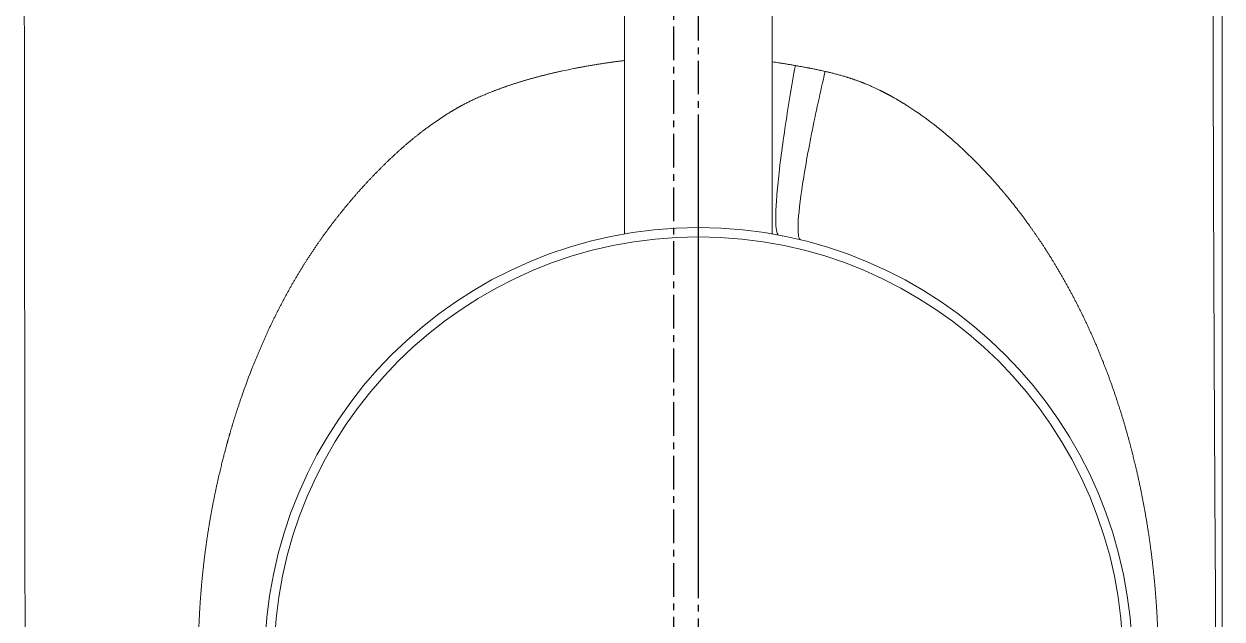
# Model space of a CAD drawing. Header units: inches. Extents: x 21126 to 21898, y -6726 to -5634.
# Drawn here: x 21725.7 to 21790.6, y -6190 to -6157.8 of the extents above; entities that cross this region are included whole.
import ezdxf

# ---------------------------------------------------------------- set-up
doc = ezdxf.new("R2010")
doc.units = ezdxf.units.IN
doc.header["$LTSCALE"] = 4.84
doc.header["$MEASUREMENT"] = 0
doc.linetypes.add('CENTER', pattern=[0.6, 0.375, -0.075, 0.075, -0.075])
doc.linetypes.add('CENTER2', pattern=[28.575, 19.05, -3.175, 3.175, -3.175])
doc.layers.get('0').update_dxf_attribs({"linetype": 'CONTINUOUS', "lineweight": 13})
doc.layers.add('2', color=1, linetype='CENTER2')

msp = doc.modelspace()

# ---------------------------------------------------------------- linework, layer by layer
at = {"linetype": 'Continuous'}
for p, q in [((21758.228, -6113.01), (21758.228, -6169.153)), ((21766.228, -6169.153), (21766.228, -6113.01))]:
    msp.add_line(p, q, dxfattribs=at)
for radius in [23.5, 23]:
    msp.add_circle((21762.228, -6192.31), radius, dxfattribs=at)
for points, degree in [([(21725.695, -6140.858), (21725.764, -6200.532), (21725.839, -6260.215)], 2), ([(21790.589, -6155.815), (21790.589, -6157.936), (21790.589, -6160.058), (21790.589, -6162.18)], 3), ([(21754.859, -6160.337), (21755.065, -6160.294), (21755.271, -6160.251), (21755.478, -6160.207)], 3), ([(21769.093, -6160.362), (21769.043, -6160.351), (21768.994, -6160.339), (21768.945, -6160.329)], 3), ([(21738.11, -6176.278), (21737.887, -6176.838), (21737.675, -6177.408), (21737.474, -6177.985)], 3)]:
    msp.add_open_spline(points, degree=degree, dxfattribs=at)
for points, knots in [([(21790.589, -6239.021), (21790.589, -6238.713), (21790.588, -6237.226), (21790.581, -6234.285), (21790.561, -6230.022), (21790.527, -6225.1), (21790.481, -6219.526), (21790.425, -6213.296), (21790.364, -6206.412), (21790.303, -6198.873), (21790.244, -6190.679), (21790.192, -6181.83), (21790.147, -6172.325), (21790.117, -6163.541), (21790.104, -6157.925), (21790.101, -6155.695)], [0, 0, 0, 0, 0.011598, 0.055854, 0.107602, 0.166941, 0.233937, 0.308635, 0.391072, 0.481272, 0.579255, 0.685037, 0.798631, 0.920047, 1, 1, 1, 1]), ([(21755.478, -6160.207), (21755.507, -6160.202), (21755.564, -6160.19), (21755.65, -6160.174), (21755.736, -6160.157), (21755.822, -6160.141), (21755.908, -6160.125), (21755.994, -6160.109), (21756.08, -6160.093), (21756.166, -6160.077), (21756.252, -6160.062), (21756.339, -6160.047), (21756.425, -6160.032), (21756.511, -6160.018), (21756.597, -6160.003), (21756.683, -6159.989), (21756.77, -6159.975), (21756.856, -6159.962), (21756.942, -6159.948), (21757.028, -6159.935), (21757.115, -6159.922), (21757.201, -6159.909), (21757.287, -6159.896), (21757.374, -6159.884), (21757.46, -6159.872), (21757.546, -6159.86), (21757.633, -6159.848), (21757.719, -6159.836), (21757.806, -6159.825), (21757.892, -6159.814), (21757.978, -6159.803), (21758.065, -6159.793), (21758.148, -6159.783), (21758.202, -6159.776), (21758.228, -6159.773)], [0, 0, 0, 0, 0.031456, 0.062907, 0.094351, 0.125789, 0.157222, 0.188648, 0.220068, 0.251483, 0.282892, 0.314294, 0.345691, 0.377082, 0.408468, 0.439848, 0.471222, 0.50259, 0.533952, 0.565309, 0.596661, 0.628006, 0.659346, 0.690681, 0.72201, 0.753333, 0.784651, 0.815963, 0.84727, 0.878571, 0.909867, 0.941157, 0.972442, 1, 1, 1, 1]), ([(21751.089, -6161.44), (21751.111, -6161.431), (21751.156, -6161.414), (21751.223, -6161.388), (21751.29, -6161.363), (21751.358, -6161.337), (21751.426, -6161.312), (21751.494, -6161.287), (21751.563, -6161.262), (21751.631, -6161.238), (21751.7, -6161.213), (21751.77, -6161.189), (21751.839, -6161.165), (21751.909, -6161.141), (21751.979, -6161.117), (21752.05, -6161.093), (21752.121, -6161.07), (21752.192, -6161.046), (21752.263, -6161.023), (21752.335, -6161), (21752.407, -6160.977), (21752.479, -6160.955), (21752.551, -6160.932), (21752.624, -6160.91), (21752.697, -6160.888), (21752.77, -6160.866), (21752.844, -6160.844), (21752.918, -6160.822), (21752.992, -6160.801), (21753.067, -6160.78), (21753.141, -6160.758), (21753.216, -6160.738), (21753.292, -6160.717), (21753.367, -6160.696), (21753.443, -6160.676), (21753.519, -6160.655), (21753.596, -6160.635), (21753.673, -6160.615), (21753.75, -6160.596), (21753.827, -6160.576), (21753.905, -6160.557), (21753.983, -6160.537), (21754.061, -6160.518), (21754.139, -6160.499), (21754.218, -6160.481), (21754.297, -6160.462), (21754.377, -6160.444), (21754.456, -6160.426), (21754.536, -6160.408), (21754.616, -6160.39), (21754.697, -6160.372), (21754.778, -6160.354), (21754.832, -6160.343), (21754.859, -6160.337)], [0, 0, 0, 0, 0.018207, 0.036467, 0.054779, 0.073143, 0.09156, 0.110031, 0.128555, 0.147132, 0.165764, 0.18445, 0.20319, 0.221985, 0.240835, 0.25974, 0.2787, 0.297717, 0.316789, 0.335917, 0.355102, 0.374343, 0.393642, 0.412997, 0.432409, 0.451879, 0.471407, 0.490993, 0.510637, 0.530339, 0.550099, 0.569919, 0.589797, 0.609734, 0.629731, 0.649786, 0.669902, 0.690077, 0.710313, 0.730608, 0.750964, 0.77138, 0.791857, 0.812395, 0.832993, 0.853653, 0.874375, 0.895158, 0.916002, 0.936908, 0.957877, 0.978907, 1, 1, 1, 1]), ([(21766.228, -6159.843), (21766.286, -6159.851), (21766.401, -6159.867), (21766.575, -6159.893), (21766.749, -6159.92), (21766.926, -6159.948), (21767.107, -6159.978), (21767.291, -6160.009), (21767.415, -6160.031), (21767.477, -6160.042)], [0, 0, 0, 0, 0.139252, 0.275817, 0.415143, 0.557229, 0.702069, 0.849661, 1, 1, 1, 1]), ([(21766.588, -6169.223), (21766.588, -6169.223), (21766.495, -6169.205), (21766.402, -6168.886), (21766.421, -6167.749), (21766.512, -6166.564), (21766.677, -6165.105), (21766.981, -6162.913), (21767.276, -6161.151), (21767.477, -6160.043), (21767.477, -6160.042)], [0, 0, 0, 0, 0.000208, 0.250113, 0.375065, 0.500017, 0.62497, 0.749922, 0.999827, 1, 1, 1, 1]), ([(21768.945, -6160.329), (21768.912, -6160.322), (21768.847, -6160.308), (21768.749, -6160.286), (21768.648, -6160.265), (21768.545, -6160.243), (21768.44, -6160.222), (21768.333, -6160.2), (21768.248, -6160.183), (21768.177, -6160.169), (21768.115, -6160.157), (21768.031, -6160.141), (21767.924, -6160.121), (21767.796, -6160.098), (21767.644, -6160.071), (21767.535, -6160.052), (21767.477, -6160.042)], [0, 0, 0, 0, 0.066114, 0.133604, 0.202469, 0.272723, 0.344388, 0.417498, 0.492101, 0.519069, 0.561307, 0.618723, 0.691237, 0.778841, 0.881654, 1, 1, 1, 1]), ([(21767.765, -6169.476), (21767.671, -6169.454), (21767.561, -6169.025), (21767.761, -6166.957), (21768.325, -6163.779), (21768.836, -6161.456), (21769.093, -6160.362)], [0, 0, 0, 0, 0.250059, 0.500117, 0.750176, 1, 1, 1, 1]), ([(21771.267, -6161.027), (21771.25, -6161.02), (21771.215, -6161.006), (21771.163, -6160.985), (21771.109, -6160.964), (21771.055, -6160.943), (21771.001, -6160.922), (21770.945, -6160.902), (21770.889, -6160.881), (21770.832, -6160.86), (21770.774, -6160.839), (21770.715, -6160.818), (21770.656, -6160.797), (21770.595, -6160.777), (21770.534, -6160.756), (21770.471, -6160.735), (21770.408, -6160.715), (21770.343, -6160.694), (21770.278, -6160.673), (21770.171, -6160.64), (21770.02, -6160.595), (21769.823, -6160.54), (21769.621, -6160.486), (21769.463, -6160.446), (21769.352, -6160.419), (21769.288, -6160.404), (21769.224, -6160.389), (21769.159, -6160.375), (21769.115, -6160.366), (21769.093, -6160.362)], [0, 0, 0, 0, 0.024556, 0.049396, 0.074528, 0.099958, 0.125696, 0.151748, 0.178125, 0.204833, 0.231882, 0.259282, 0.28704, 0.315167, 0.343671, 0.372561, 0.401845, 0.431532, 0.461631, 0.49215, 0.579465, 0.669028, 0.760948, 0.855333, 0.883758, 0.912433, 0.941363, 0.97055, 1, 1, 1, 1]), ([(21772.931, -6161.848), (21772.911, -6161.837), (21772.874, -6161.816), (21772.818, -6161.784), (21772.763, -6161.754), (21772.711, -6161.724), (21772.66, -6161.696), (21772.61, -6161.669), (21772.562, -6161.643), (21772.516, -6161.618), (21772.471, -6161.594), (21772.428, -6161.572), (21772.387, -6161.55), (21772.347, -6161.529), (21772.309, -6161.509), (21772.272, -6161.491), (21772.237, -6161.473), (21772.204, -6161.456), (21772.173, -6161.44), (21772.143, -6161.425), (21772.115, -6161.411), (21772.088, -6161.398), (21772.063, -6161.386), (21772.023, -6161.366), (21771.966, -6161.338), (21771.889, -6161.302), (21771.81, -6161.264), (21771.728, -6161.226), (21771.642, -6161.188), (21771.554, -6161.148), (21771.461, -6161.108), (21771.366, -6161.068), (21771.3, -6161.041), (21771.267, -6161.027)], [0, 0, 0, 0, 0.035789, 0.070486, 0.104102, 0.13665, 0.168139, 0.198577, 0.22797, 0.256323, 0.28364, 0.309923, 0.335173, 0.359391, 0.382577, 0.404729, 0.425845, 0.445923, 0.464959, 0.482952, 0.499897, 0.51579, 0.530628, 0.544406, 0.588337, 0.633814, 0.680882, 0.729592, 0.780002, 0.832175, 0.88618, 0.942094, 1, 1, 1, 1]), ([(21747.962, -6163.103), (21747.98, -6163.091), (21748.015, -6163.066), (21748.069, -6163.029), (21748.123, -6162.992), (21748.176, -6162.956), (21748.229, -6162.92), (21748.282, -6162.884), (21748.336, -6162.849), (21748.388, -6162.814), (21748.441, -6162.78), (21748.494, -6162.746), (21748.546, -6162.712), (21748.599, -6162.679), (21748.651, -6162.646), (21748.703, -6162.614), (21748.755, -6162.581), (21748.807, -6162.55), (21748.859, -6162.518), (21748.911, -6162.487), (21748.962, -6162.457), (21749.014, -6162.427), (21749.065, -6162.397), (21749.116, -6162.367), (21749.167, -6162.338), (21749.218, -6162.31), (21749.268, -6162.281), (21749.319, -6162.253), (21749.369, -6162.226), (21749.42, -6162.199), (21749.516, -6162.147), (21749.66, -6162.072), (21749.855, -6161.975), (21750.055, -6161.88), (21750.231, -6161.799), (21750.385, -6161.731), (21750.515, -6161.675), (21750.651, -6161.618), (21750.792, -6161.559), (21750.939, -6161.5), (21751.038, -6161.46), (21751.089, -6161.44)], [0, 0, 0, 0, 0.018457, 0.036823, 0.055099, 0.073285, 0.091381, 0.109388, 0.127305, 0.145132, 0.162871, 0.18052, 0.198081, 0.215554, 0.232939, 0.250235, 0.267444, 0.284565, 0.301599, 0.318546, 0.335406, 0.352179, 0.368866, 0.385466, 0.401981, 0.41841, 0.434754, 0.451012, 0.467185, 0.483274, 0.499278, 0.55948, 0.620692, 0.682936, 0.746233, 0.784731, 0.824739, 0.866264, 0.909312, 0.953888, 1, 1, 1, 1]), ([(21773.513, -6162.2), (21773.496, -6162.189), (21773.461, -6162.167), (21773.409, -6162.135), (21773.357, -6162.103), (21773.304, -6162.07), (21773.252, -6162.038), (21773.199, -6162.006), (21773.146, -6161.975), (21773.092, -6161.943), (21773.039, -6161.911), (21772.985, -6161.88), (21772.949, -6161.859), (21772.931, -6161.848)], [0, 0, 0, 0, 0.089987, 0.180161, 0.270522, 0.361068, 0.451798, 0.542712, 0.633809, 0.725087, 0.816546, 0.908184, 1, 1, 1, 1]), ([(21778.434, -6166.521), (21777.691, -6165.671), (21776.908, -6164.874), (21775.677, -6163.786), (21775.257, -6163.441), (21774.398, -6162.79), (21773.959, -6162.485), (21773.513, -6162.2)], [0, 0, 0, 0, 0.5, 0.5, 0.75, 0.75, 1, 1, 1, 1]), ([(21790.589, -6162.18), (21790.589, -6164.408), (21790.589, -6168.811), (21790.589, -6175.39), (21790.589, -6181.915), (21790.589, -6188.44), (21790.589, -6193.877), (21790.589, -6198.227), (21790.589, -6201.49), (21790.589, -6204.752), (21790.589, -6208.015), (21790.589, -6211.277), (21790.589, -6215.627), (21790.589, -6223.24), (21790.589, -6234.115), (21790.589, -6247.165), (21790.589, -6255.864), (21790.589, -6260.214)], [0, 0, 0, 0, 0.068189, 0.134747, 0.201305, 0.267863, 0.334421, 0.3677, 0.400979, 0.434258, 0.467537, 0.500816, 0.534095, 0.600653, 0.733769, 0.866885, 1, 1, 1, 1]), ([(21744.736, -6165.882), (21744.755, -6165.863), (21744.792, -6165.824), (21744.849, -6165.766), (21744.906, -6165.708), (21744.962, -6165.651), (21745.019, -6165.594), (21745.075, -6165.538), (21745.132, -6165.482), (21745.188, -6165.426), (21745.245, -6165.37), (21745.301, -6165.315), (21745.358, -6165.261), (21745.414, -6165.206), (21745.47, -6165.153), (21745.527, -6165.099), (21745.583, -6165.046), (21745.639, -6164.993), (21745.695, -6164.94), (21745.751, -6164.888), (21745.807, -6164.837), (21745.863, -6164.785), (21745.919, -6164.734), (21745.975, -6164.683), (21746.031, -6164.633), (21746.087, -6164.583), (21746.143, -6164.534), (21746.199, -6164.485), (21746.255, -6164.436), (21746.311, -6164.387), (21746.366, -6164.339), (21746.422, -6164.291), (21746.478, -6164.244), (21746.533, -6164.197), (21746.589, -6164.15), (21746.644, -6164.104), (21746.7, -6164.058), (21746.755, -6164.013), (21746.81, -6163.967), (21746.866, -6163.923), (21746.921, -6163.878), (21746.976, -6163.834), (21747.031, -6163.79), (21747.086, -6163.747), (21747.141, -6163.704), (21747.196, -6163.661), (21747.251, -6163.619), (21747.306, -6163.577), (21747.361, -6163.536), (21747.416, -6163.495), (21747.471, -6163.454), (21747.526, -6163.413), (21747.58, -6163.373), (21747.635, -6163.334), (21747.689, -6163.294), (21747.744, -6163.255), (21747.798, -6163.217), (21747.853, -6163.178), (21747.907, -6163.141), (21747.943, -6163.116), (21747.962, -6163.103)], [0, 0, 0, 0, 0.019154, 0.038238, 0.057252, 0.076196, 0.095071, 0.113876, 0.132613, 0.15128, 0.169878, 0.188408, 0.206869, 0.225262, 0.243587, 0.261843, 0.280032, 0.298152, 0.316205, 0.33419, 0.352107, 0.369958, 0.387741, 0.405457, 0.423106, 0.440688, 0.458204, 0.475653, 0.493037, 0.510353, 0.527604, 0.544789, 0.561909, 0.578963, 0.595952, 0.612875, 0.629734, 0.646528, 0.663257, 0.679922, 0.696523, 0.713059, 0.729532, 0.745941, 0.762287, 0.778569, 0.794789, 0.810945, 0.827039, 0.84307, 0.85904, 0.874947, 0.890792, 0.906576, 0.922299, 0.93796, 0.953561, 0.969101, 0.984581, 1, 1, 1, 1]), ([(21744.238, -6166.405), (21744.256, -6166.386), (21744.292, -6166.347), (21744.347, -6166.288), (21744.402, -6166.23), (21744.457, -6166.172), (21744.512, -6166.114), (21744.568, -6166.056), (21744.624, -6165.998), (21744.68, -6165.94), (21744.717, -6165.901), (21744.736, -6165.882)], [0, 0, 0, 0, 0.110822, 0.221714, 0.332676, 0.44371, 0.554816, 0.665998, 0.777254, 0.888588, 1, 1, 1, 1]), ([(21741.194, -6170.294), (21741.209, -6170.271), (21741.241, -6170.223), (21741.288, -6170.153), (21741.335, -6170.082), (21741.382, -6170.011), (21741.43, -6169.941), (21741.478, -6169.87), (21741.526, -6169.8), (21741.574, -6169.73), (21741.622, -6169.66), (21741.671, -6169.59), (21741.72, -6169.521), (21741.769, -6169.451), (21741.818, -6169.382), (21741.867, -6169.313), (21741.917, -6169.244), (21741.966, -6169.175), (21742.016, -6169.106), (21742.066, -6169.037), (21742.117, -6168.969), (21742.167, -6168.9), (21742.218, -6168.832), (21742.269, -6168.764), (21742.32, -6168.696), (21742.371, -6168.628), (21742.423, -6168.561), (21742.475, -6168.493), (21742.527, -6168.426), (21742.579, -6168.358), (21742.631, -6168.291), (21742.683, -6168.224), (21742.736, -6168.158), (21742.789, -6168.091), (21742.842, -6168.024), (21742.896, -6167.958), (21742.949, -6167.892), (21743.003, -6167.825), (21743.057, -6167.759), (21743.111, -6167.694), (21743.165, -6167.628), (21743.22, -6167.562), (21743.275, -6167.497), (21743.33, -6167.431), (21743.385, -6167.366), (21743.44, -6167.301), (21743.496, -6167.236), (21743.552, -6167.172), (21743.608, -6167.107), (21743.664, -6167.042), (21743.72, -6166.978), (21743.777, -6166.914), (21743.834, -6166.85), (21743.891, -6166.786), (21743.948, -6166.722), (21744.006, -6166.659), (21744.063, -6166.595), (21744.121, -6166.532), (21744.179, -6166.468), (21744.218, -6166.426), (21744.238, -6166.405)], [0, 0, 0, 0, 0.017275, 0.034545, 0.051812, 0.069074, 0.086333, 0.103589, 0.120841, 0.13809, 0.155336, 0.172579, 0.189819, 0.207057, 0.224292, 0.241524, 0.258755, 0.275984, 0.29321, 0.310436, 0.327659, 0.344881, 0.362102, 0.379322, 0.396541, 0.41376, 0.430977, 0.448195, 0.465412, 0.482629, 0.499847, 0.517064, 0.534282, 0.551501, 0.56872, 0.585941, 0.603162, 0.620385, 0.63761, 0.654836, 0.672064, 0.689294, 0.706526, 0.723761, 0.740998, 0.758238, 0.775481, 0.792728, 0.809977, 0.82723, 0.844487, 0.861748, 0.879013, 0.896282, 0.913556, 0.930835, 0.948118, 0.965407, 0.982701, 1, 1, 1, 1]), ([(21778.753, -6166.893), (21778.732, -6166.868), (21778.689, -6166.819), (21778.626, -6166.744), (21778.562, -6166.67), (21778.498, -6166.596), (21778.456, -6166.546), (21778.434, -6166.521)], [0, 0, 0, 0, 0.199639, 0.399455, 0.599452, 0.799634, 1, 1, 1, 1]), ([(21781.326, -6170.454), (21781.309, -6170.427), (21781.276, -6170.374), (21781.226, -6170.294), (21781.177, -6170.216), (21781.128, -6170.139), (21781.079, -6170.062), (21781.03, -6169.987), (21780.982, -6169.912), (21780.934, -6169.839), (21780.887, -6169.766), (21780.84, -6169.695), (21780.793, -6169.624), (21780.747, -6169.554), (21780.701, -6169.486), (21780.655, -6169.418), (21780.61, -6169.351), (21780.565, -6169.285), (21780.52, -6169.22), (21780.476, -6169.156), (21780.433, -6169.093), (21780.389, -6169.031), (21780.347, -6168.969), (21780.304, -6168.909), (21780.262, -6168.85), (21780.221, -6168.791), (21780.18, -6168.733), (21780.139, -6168.677), (21780.099, -6168.621), (21780.059, -6168.566), (21780.02, -6168.512), (21779.981, -6168.459), (21779.942, -6168.406), (21779.904, -6168.355), (21779.867, -6168.304), (21779.83, -6168.254), (21779.793, -6168.205), (21779.757, -6168.157), (21779.722, -6168.11), (21779.686, -6168.064), (21779.652, -6168.018), (21779.618, -6167.973), (21779.584, -6167.929), (21779.551, -6167.886), (21779.518, -6167.844), (21779.486, -6167.802), (21779.455, -6167.761), (21779.423, -6167.721), (21779.393, -6167.682), (21779.363, -6167.644), (21779.333, -6167.606), (21779.304, -6167.569), (21779.276, -6167.533), (21779.247, -6167.498), (21779.22, -6167.464), (21779.193, -6167.43), (21779.167, -6167.397), (21779.141, -6167.365), (21779.115, -6167.333), (21779.091, -6167.303), (21779.066, -6167.273), (21779.043, -6167.243), (21779.019, -6167.215), (21778.997, -6167.187), (21778.975, -6167.16), (21778.953, -6167.134), (21778.932, -6167.109), (21778.912, -6167.084), (21778.892, -6167.06), (21778.872, -6167.036), (21778.854, -6167.014), (21778.835, -6166.992), (21778.818, -6166.971), (21778.801, -6166.95), (21778.784, -6166.931), (21778.768, -6166.912), (21778.758, -6166.899), (21778.753, -6166.893)], [0, 0, 0, 0, 0.021643, 0.043055, 0.064236, 0.085186, 0.105905, 0.126393, 0.14665, 0.166676, 0.18647, 0.206034, 0.225366, 0.244468, 0.263338, 0.281978, 0.300388, 0.318567, 0.336516, 0.354235, 0.371725, 0.388986, 0.406017, 0.42282, 0.439395, 0.455741, 0.47186, 0.487752, 0.503417, 0.518856, 0.534071, 0.549061, 0.563827, 0.57837, 0.592691, 0.60679, 0.620668, 0.634325, 0.647763, 0.660981, 0.67398, 0.686761, 0.699324, 0.71167, 0.7238, 0.735713, 0.74741, 0.758893, 0.77016, 0.781213, 0.792053, 0.802679, 0.813091, 0.823292, 0.83328, 0.843056, 0.852621, 0.861974, 0.871117, 0.88005, 0.888772, 0.897285, 0.905588, 0.913683, 0.921568, 0.929245, 0.936713, 0.943974, 0.951027, 0.957872, 0.96451, 0.970942, 0.977166, 0.983184, 0.988995, 0.994601, 1, 1, 1, 1]), ([(21740.744, -6171.003), (21740.754, -6170.986), (21740.775, -6170.952), (21740.808, -6170.9), (21740.842, -6170.845), (21740.879, -6170.786), (21740.918, -6170.725), (21740.958, -6170.66), (21741.001, -6170.593), (21741.046, -6170.523), (21741.094, -6170.449), (21741.143, -6170.373), (21741.177, -6170.321), (21741.194, -6170.294)], [0, 0, 0, 0, 0.069167, 0.142681, 0.220543, 0.302753, 0.389311, 0.480218, 0.575474, 0.67508, 0.779036, 0.887343, 1, 1, 1, 1]), ([(21781.326, -6170.454), (21781.338, -6170.473), (21781.361, -6170.511), (21781.398, -6170.571), (21781.437, -6170.634), (21781.478, -6170.701), (21781.521, -6170.772), (21781.566, -6170.847), (21781.614, -6170.925), (21781.646, -6170.979), (21781.662, -6171.006)], [0, 0, 0, 0, 0.101622, 0.209925, 0.324907, 0.446569, 0.57491, 0.70993, 0.851626, 1, 1, 1, 1]), ([(21738.11, -6176.278), (21738.122, -6176.25), (21738.145, -6176.192), (21738.179, -6176.106), (21738.214, -6176.021), (21738.249, -6175.935), (21738.284, -6175.85), (21738.32, -6175.765), (21738.355, -6175.68), (21738.391, -6175.595), (21738.427, -6175.511), (21738.463, -6175.426), (21738.499, -6175.342), (21738.535, -6175.258), (21738.571, -6175.175), (21738.608, -6175.091), (21738.645, -6175.008), (21738.682, -6174.924), (21738.719, -6174.841), (21738.756, -6174.758), (21738.793, -6174.676), (21738.831, -6174.593), (21738.869, -6174.511), (21738.907, -6174.429), (21738.945, -6174.347), (21738.983, -6174.265), (21739.021, -6174.184), (21739.06, -6174.103), (21739.099, -6174.021), (21739.138, -6173.94), (21739.177, -6173.86), (21739.216, -6173.779), (21739.255, -6173.699), (21739.295, -6173.618), (21739.335, -6173.538), (21739.374, -6173.459), (21739.415, -6173.379), (21739.455, -6173.299), (21739.495, -6173.22), (21739.536, -6173.141), (21739.577, -6173.062), (21739.618, -6172.983), (21739.659, -6172.905), (21739.7, -6172.827), (21739.741, -6172.748), (21739.783, -6172.671), (21739.825, -6172.593), (21739.867, -6172.515), (21739.909, -6172.438), (21739.951, -6172.361), (21739.994, -6172.284), (21740.037, -6172.207), (21740.079, -6172.13), (21740.122, -6172.054), (21740.166, -6171.977), (21740.209, -6171.901), (21740.253, -6171.825), (21740.296, -6171.75), (21740.34, -6171.674), (21740.385, -6171.599), (21740.429, -6171.524), (21740.473, -6171.449), (21740.518, -6171.374), (21740.563, -6171.299), (21740.608, -6171.225), (21740.653, -6171.151), (21740.699, -6171.077), (21740.729, -6171.028), (21740.744, -6171.003)], [0, 0, 0, 0, 0.015683, 0.031347, 0.046993, 0.06262, 0.078229, 0.093821, 0.109394, 0.124949, 0.140487, 0.156006, 0.171508, 0.186993, 0.20246, 0.21791, 0.233343, 0.248758, 0.264156, 0.279538, 0.294902, 0.31025, 0.325581, 0.340895, 0.356193, 0.371475, 0.386741, 0.40199, 0.417223, 0.43244, 0.447642, 0.462828, 0.477998, 0.493152, 0.508291, 0.523415, 0.538524, 0.553617, 0.568696, 0.58376, 0.598809, 0.613843, 0.628863, 0.643869, 0.65886, 0.673837, 0.6888, 0.703749, 0.718684, 0.733606, 0.748514, 0.763409, 0.77829, 0.793158, 0.808013, 0.822856, 0.837685, 0.852502, 0.867306, 0.882097, 0.896877, 0.911644, 0.926399, 0.941143, 0.955874, 0.970594, 0.985303, 1, 1, 1, 1]), ([(21781.662, -6171.006), (21781.678, -6171.033), (21781.71, -6171.087), (21781.758, -6171.168), (21781.805, -6171.249), (21781.853, -6171.33), (21781.9, -6171.411), (21781.947, -6171.493), (21781.993, -6171.574), (21782.039, -6171.656), (21782.086, -6171.737), (21782.131, -6171.819), (21782.177, -6171.901), (21782.222, -6171.983), (21782.267, -6172.065), (21782.312, -6172.147), (21782.357, -6172.229), (21782.401, -6172.311), (21782.445, -6172.394), (21782.489, -6172.476), (21782.533, -6172.559), (21782.576, -6172.641), (21782.619, -6172.724), (21782.662, -6172.807), (21782.705, -6172.89), (21782.748, -6172.973), (21782.79, -6173.056), (21782.832, -6173.139), (21782.874, -6173.223), (21782.915, -6173.306), (21782.957, -6173.39), (21782.998, -6173.473), (21783.039, -6173.557), (21783.079, -6173.641), (21783.12, -6173.725), (21783.16, -6173.809), (21783.2, -6173.893), (21783.24, -6173.977), (21783.279, -6174.062), (21783.318, -6174.146), (21783.358, -6174.23), (21783.396, -6174.315), (21783.435, -6174.4), (21783.473, -6174.484), (21783.512, -6174.569), (21783.55, -6174.654), (21783.588, -6174.739), (21783.613, -6174.796), (21783.625, -6174.825)], [0, 0, 0, 0, 0.021879, 0.043749, 0.065611, 0.087466, 0.109313, 0.131152, 0.152984, 0.174808, 0.196626, 0.218436, 0.240239, 0.262036, 0.283826, 0.305609, 0.327386, 0.349157, 0.370921, 0.39268, 0.414433, 0.43618, 0.457921, 0.479657, 0.501388, 0.523114, 0.544834, 0.566549, 0.58826, 0.609966, 0.631667, 0.653364, 0.675056, 0.696744, 0.718428, 0.740108, 0.761784, 0.783457, 0.805125, 0.826791, 0.848453, 0.870111, 0.891767, 0.913419, 0.935068, 0.956715, 0.978359, 1, 1, 1, 1]), ([(21783.625, -6174.825), (21783.638, -6174.855), (21783.665, -6174.916), (21783.705, -6175.007), (21783.744, -6175.099), (21783.783, -6175.191), (21783.822, -6175.282), (21783.86, -6175.374), (21783.899, -6175.466), (21783.937, -6175.558), (21783.975, -6175.65), (21784.012, -6175.742), (21784.049, -6175.834), (21784.087, -6175.926), (21784.123, -6176.018), (21784.148, -6176.08), (21784.16, -6176.111)], [0, 0, 0, 0, 0.071669, 0.143299, 0.214891, 0.286446, 0.357962, 0.429442, 0.500885, 0.572293, 0.643664, 0.715, 0.786301, 0.857568, 0.928801, 1, 1, 1, 1]), ([(21784.16, -6176.111), (21784.172, -6176.141), (21784.195, -6176.201), (21784.23, -6176.29), (21784.265, -6176.38), (21784.299, -6176.47), (21784.333, -6176.56), (21784.367, -6176.65), (21784.401, -6176.74), (21784.435, -6176.83), (21784.468, -6176.92), (21784.501, -6177.01), (21784.534, -6177.101), (21784.566, -6177.191), (21784.599, -6177.281), (21784.631, -6177.372), (21784.663, -6177.462), (21784.694, -6177.552), (21784.726, -6177.643), (21784.757, -6177.733), (21784.788, -6177.824), (21784.819, -6177.915), (21784.849, -6178.005), (21784.879, -6178.096), (21784.909, -6178.187), (21784.939, -6178.278), (21784.969, -6178.368), (21784.998, -6178.459), (21785.027, -6178.55), (21785.056, -6178.641), (21785.085, -6178.732), (21785.113, -6178.823), (21785.142, -6178.914), (21785.17, -6179.006), (21785.198, -6179.097), (21785.225, -6179.188), (21785.253, -6179.279), (21785.28, -6179.371), (21785.307, -6179.462), (21785.334, -6179.554), (21785.36, -6179.645), (21785.387, -6179.737), (21785.413, -6179.828), (21785.439, -6179.92), (21785.465, -6180.012), (21785.49, -6180.103), (21785.516, -6180.195), (21785.532, -6180.256), (21785.541, -6180.287)], [0, 0, 0, 0, 0.022054, 0.044093, 0.066115, 0.088123, 0.110114, 0.132091, 0.154052, 0.175999, 0.19793, 0.219847, 0.241748, 0.263636, 0.285509, 0.307367, 0.329211, 0.351042, 0.372858, 0.394661, 0.416449, 0.438225, 0.459986, 0.481735, 0.50347, 0.525192, 0.546901, 0.568597, 0.590281, 0.611951, 0.63361, 0.655256, 0.676889, 0.698511, 0.72012, 0.741718, 0.763303, 0.784877, 0.80644, 0.827991, 0.84953, 0.871059, 0.892576, 0.914082, 0.935578, 0.957062, 0.978536, 1, 1, 1, 1]), ([(21737.474, -6177.985), (21737.464, -6178.016), (21737.443, -6178.076), (21737.413, -6178.166), (21737.383, -6178.254), (21737.353, -6178.341), (21737.325, -6178.427), (21737.297, -6178.511), (21737.269, -6178.595), (21737.242, -6178.677), (21737.216, -6178.757), (21737.191, -6178.837), (21737.166, -6178.915), (21737.141, -6178.992), (21737.117, -6179.067), (21737.094, -6179.141), (21737.071, -6179.214), (21737.049, -6179.286), (21737.028, -6179.356), (21737.007, -6179.425), (21736.986, -6179.492), (21736.966, -6179.558), (21736.947, -6179.623), (21736.928, -6179.687), (21736.909, -6179.749), (21736.891, -6179.81), (21736.874, -6179.869), (21736.857, -6179.927), (21736.84, -6179.984), (21736.825, -6180.039), (21736.809, -6180.093), (21736.794, -6180.145), (21736.779, -6180.197), (21736.765, -6180.246), (21736.752, -6180.295), (21736.739, -6180.342), (21736.726, -6180.387), (21736.713, -6180.432), (21736.702, -6180.474), (21736.69, -6180.516), (21736.679, -6180.556), (21736.665, -6180.609), (21736.646, -6180.678), (21736.622, -6180.765), (21736.597, -6180.858), (21736.571, -6180.957), (21736.543, -6181.063), (21736.514, -6181.175), (21736.484, -6181.293), (21736.452, -6181.418), (21736.419, -6181.549), (21736.385, -6181.686), (21736.35, -6181.83), (21736.314, -6181.981), (21736.277, -6182.138), (21736.239, -6182.301), (21736.201, -6182.472), (21736.161, -6182.648), (21736.121, -6182.832), (21736.081, -6183.023), (21736.054, -6183.152), (21736.04, -6183.218)], [0, 0, 0, 0, 0.017779, 0.035295, 0.052548, 0.069538, 0.086265, 0.102729, 0.118929, 0.134865, 0.150537, 0.165944, 0.181088, 0.195966, 0.21058, 0.224928, 0.239012, 0.252829, 0.266381, 0.279667, 0.292686, 0.305439, 0.317926, 0.330145, 0.342097, 0.353782, 0.365199, 0.376348, 0.387228, 0.397841, 0.408185, 0.41826, 0.428066, 0.437602, 0.446869, 0.455867, 0.464594, 0.473052, 0.481239, 0.489155, 0.4968, 0.504175, 0.519603, 0.536199, 0.553966, 0.572904, 0.593018, 0.614309, 0.636781, 0.660437, 0.68528, 0.711314, 0.738543, 0.766972, 0.796605, 0.827447, 0.859504, 0.892781, 0.927285, 0.963023, 1, 1, 1, 1]), ([(21785.541, -6180.287), (21785.549, -6180.316), (21785.565, -6180.374), (21785.588, -6180.46), (21785.611, -6180.547), (21785.634, -6180.634), (21785.657, -6180.72), (21785.68, -6180.807), (21785.703, -6180.894), (21785.727, -6180.988), (21785.754, -6181.095), (21785.785, -6181.22), (21785.82, -6181.361), (21785.858, -6181.518), (21785.884, -6181.628), (21785.898, -6181.686)], [0, 0, 0, 0, 0.062437, 0.124834, 0.18719, 0.249505, 0.311781, 0.374017, 0.436214, 0.498372, 0.576087, 0.665105, 0.765427, 0.877058, 1, 1, 1, 1]), ([(21785.898, -6181.686), (21785.906, -6181.718), (21785.921, -6181.782), (21785.943, -6181.878), (21785.966, -6181.974), (21785.988, -6182.07), (21786.009, -6182.166), (21786.031, -6182.262), (21786.052, -6182.358), (21786.073, -6182.453), (21786.094, -6182.549), (21786.115, -6182.644), (21786.135, -6182.739), (21786.155, -6182.834), (21786.175, -6182.929), (21786.194, -6183.024), (21786.214, -6183.119), (21786.233, -6183.214), (21786.252, -6183.308), (21786.27, -6183.403), (21786.289, -6183.497), (21786.307, -6183.591), (21786.325, -6183.685), (21786.343, -6183.779), (21786.36, -6183.873), (21786.377, -6183.967), (21786.395, -6184.06), (21786.411, -6184.154), (21786.428, -6184.247), (21786.444, -6184.341), (21786.46, -6184.434), (21786.476, -6184.527), (21786.492, -6184.62), (21786.508, -6184.712), (21786.523, -6184.805), (21786.538, -6184.898), (21786.553, -6184.99), (21786.567, -6185.083), (21786.582, -6185.175), (21786.596, -6185.267), (21786.61, -6185.359), (21786.619, -6185.42), (21786.624, -6185.451)], [0, 0, 0, 0, 0.026073, 0.052089, 0.078047, 0.103948, 0.129793, 0.155581, 0.181312, 0.206987, 0.232605, 0.258168, 0.283675, 0.309127, 0.334523, 0.359863, 0.385149, 0.41038, 0.435556, 0.460678, 0.485746, 0.510759, 0.535719, 0.560625, 0.585478, 0.610277, 0.635023, 0.659717, 0.684358, 0.708946, 0.733483, 0.757967, 0.7824, 0.806781, 0.83111, 0.855389, 0.879617, 0.903794, 0.92792, 0.951997, 0.976023, 1, 1, 1, 1]), ([(21736.04, -6183.218), (21736.033, -6183.25), (21736.02, -6183.316), (21736, -6183.414), (21735.98, -6183.512), (21735.961, -6183.611), (21735.942, -6183.709), (21735.923, -6183.808), (21735.904, -6183.907), (21735.885, -6184.006), (21735.867, -6184.105), (21735.848, -6184.204), (21735.83, -6184.303), (21735.813, -6184.403), (21735.795, -6184.503), (21735.777, -6184.603), (21735.76, -6184.703), (21735.743, -6184.803), (21735.732, -6184.87), (21735.727, -6184.903)], [0, 0, 0, 0, 0.058406, 0.116862, 0.175368, 0.233925, 0.292533, 0.351192, 0.409905, 0.46867, 0.52749, 0.586364, 0.645293, 0.704277, 0.763317, 0.822409, 0.881555, 0.940752, 1, 1, 1, 1]), ([(21735.727, -6184.903), (21735.722, -6184.933), (21735.712, -6184.991), (21735.698, -6185.08), (21735.684, -6185.168), (21735.67, -6185.257), (21735.656, -6185.346), (21735.642, -6185.435), (21735.629, -6185.524), (21735.615, -6185.613), (21735.602, -6185.702), (21735.589, -6185.791), (21735.577, -6185.88), (21735.564, -6185.97), (21735.552, -6186.059), (21735.539, -6186.149), (21735.527, -6186.239), (21735.515, -6186.328), (21735.504, -6186.418), (21735.492, -6186.508), (21735.481, -6186.598), (21735.47, -6186.688), (21735.459, -6186.779), (21735.448, -6186.869), (21735.437, -6186.959), (21735.427, -6187.05), (21735.417, -6187.14), (21735.407, -6187.23), (21735.397, -6187.321), (21735.387, -6187.412), (21735.377, -6187.502), (21735.368, -6187.593), (21735.359, -6187.684), (21735.35, -6187.775), (21735.341, -6187.866), (21735.332, -6187.957), (21735.324, -6188.048), (21735.316, -6188.139), (21735.308, -6188.23), (21735.3, -6188.322), (21735.292, -6188.413), (21735.284, -6188.504), (21735.277, -6188.595), (21735.27, -6188.687), (21735.263, -6188.778), (21735.256, -6188.87), (21735.25, -6188.961), (21735.243, -6189.053), (21735.237, -6189.144), (21735.231, -6189.236), (21735.225, -6189.328), (21735.219, -6189.419), (21735.214, -6189.511), (21735.209, -6189.603), (21735.204, -6189.695), (21735.199, -6189.786), (21735.194, -6189.878), (21735.189, -6189.97), (21735.185, -6190.062), (21735.181, -6190.154), (21735.177, -6190.246), (21735.173, -6190.337), (21735.17, -6190.429), (21735.166, -6190.521), (21735.163, -6190.613), (21735.16, -6190.705), (21735.157, -6190.797), (21735.154, -6190.924), (21735.15, -6191.086), (21735.146, -6191.282), (21735.142, -6191.479), (21735.14, -6191.676), (21735.138, -6191.872), (21735.137, -6192.069), (21735.137, -6192.265), (21735.138, -6192.462), (21735.14, -6192.658), (21735.142, -6192.855), (21735.145, -6193.051), (21735.149, -6193.248), (21735.154, -6193.444), (21735.159, -6193.641), (21735.166, -6193.837), (21735.173, -6194.033), (21735.181, -6194.23), (21735.189, -6194.426), (21735.199, -6194.622), (21735.209, -6194.818), (21735.22, -6195.014), (21735.232, -6195.21), (21735.245, -6195.406), (21735.258, -6195.602), (21735.272, -6195.797), (21735.287, -6195.993), (21735.303, -6196.188), (21735.319, -6196.383), (21735.337, -6196.578), (21735.355, -6196.772), (21735.367, -6196.902), (21735.374, -6196.967)], [0, 0, 0, 0, 0.007423, 0.014851, 0.022284, 0.029722, 0.037166, 0.044614, 0.052068, 0.059526, 0.066989, 0.074457, 0.081929, 0.089406, 0.096887, 0.104373, 0.111862, 0.119356, 0.126853, 0.134355, 0.14186, 0.149369, 0.156882, 0.164398, 0.171918, 0.179441, 0.186967, 0.194497, 0.202029, 0.209565, 0.217103, 0.224645, 0.232189, 0.239735, 0.247284, 0.254836, 0.26239, 0.269946, 0.277505, 0.285065, 0.292628, 0.300193, 0.307759, 0.315327, 0.322897, 0.330468, 0.338041, 0.345616, 0.353191, 0.360768, 0.368346, 0.375926, 0.383506, 0.391087, 0.398669, 0.406252, 0.413835, 0.421419, 0.429004, 0.436589, 0.444174, 0.45176, 0.459346, 0.466932, 0.474518, 0.482104, 0.48969, 0.497276, 0.513503, 0.529729, 0.545951, 0.562172, 0.57839, 0.594607, 0.610823, 0.627039, 0.643253, 0.659468, 0.675682, 0.691898, 0.708113, 0.72433, 0.740549, 0.756769, 0.772991, 0.789215, 0.805441, 0.821669, 0.837897, 0.854125, 0.870352, 0.886576, 0.902797, 0.919013, 0.935225, 0.95143, 0.967628, 0.983819, 1, 1, 1, 1]), ([(21786.624, -6185.451), (21786.628, -6185.478), (21786.636, -6185.534), (21786.648, -6185.616), (21786.66, -6185.699), (21786.672, -6185.781), (21786.684, -6185.864), (21786.695, -6185.946), (21786.706, -6186.029), (21786.718, -6186.111), (21786.729, -6186.193), (21786.739, -6186.275), (21786.75, -6186.357), (21786.761, -6186.44), (21786.771, -6186.522), (21786.781, -6186.603), (21786.788, -6186.658), (21786.791, -6186.685)], [0, 0, 0, 0, 0.06733, 0.134563, 0.201699, 0.26874, 0.335685, 0.402534, 0.46929, 0.535951, 0.60252, 0.668995, 0.735378, 0.80167, 0.86787, 0.93398, 1, 1, 1, 1]), ([(21786.791, -6186.685), (21786.794, -6186.711), (21786.8, -6186.761), (21786.81, -6186.837), (21786.819, -6186.913), (21786.827, -6186.989), (21786.836, -6187.065), (21786.845, -6187.14), (21786.853, -6187.216), (21786.862, -6187.292), (21786.87, -6187.368), (21786.878, -6187.443), (21786.886, -6187.519), (21786.894, -6187.595), (21786.902, -6187.671), (21786.909, -6187.746), (21786.917, -6187.822), (21786.924, -6187.898), (21786.931, -6187.974), (21786.938, -6188.049), (21786.945, -6188.125), (21786.952, -6188.201), (21786.959, -6188.276), (21786.965, -6188.352), (21786.972, -6188.427), (21786.978, -6188.503), (21786.984, -6188.579), (21786.99, -6188.654), (21786.996, -6188.73), (21787.002, -6188.805), (21787.008, -6188.881), (21787.013, -6188.957), (21787.019, -6189.032), (21787.024, -6189.108), (21787.029, -6189.183), (21787.035, -6189.259), (21787.039, -6189.334), (21787.044, -6189.41), (21787.049, -6189.485), (21787.054, -6189.561), (21787.058, -6189.636), (21787.063, -6189.712), (21787.067, -6189.787), (21787.071, -6189.863), (21787.075, -6189.938), (21787.079, -6190.013), (21787.083, -6190.089), (21787.086, -6190.164), (21787.09, -6190.24), (21787.093, -6190.315), (21787.096, -6190.39), (21787.099, -6190.466), (21787.103, -6190.541), (21787.105, -6190.616), (21787.108, -6190.692), (21787.111, -6190.767), (21787.113, -6190.842), (21787.116, -6190.918), (21787.118, -6190.993), (21787.12, -6191.043), (21787.12, -6191.068)], [0, 0, 0, 0, 0.017526, 0.03504, 0.052541, 0.07003, 0.087506, 0.104971, 0.122423, 0.139864, 0.157293, 0.174711, 0.192117, 0.209512, 0.226896, 0.244268, 0.26163, 0.278982, 0.296322, 0.313653, 0.330973, 0.348283, 0.365583, 0.382873, 0.400153, 0.417424, 0.434686, 0.451938, 0.469181, 0.486415, 0.50364, 0.520857, 0.538065, 0.555265, 0.572456, 0.589639, 0.606815, 0.623982, 0.641142, 0.658295, 0.67544, 0.692578, 0.709709, 0.726832, 0.74395, 0.76106, 0.778164, 0.795262, 0.812354, 0.829439, 0.846519, 0.863593, 0.880662, 0.897725, 0.914783, 0.931836, 0.948884, 0.965927, 0.982966, 1, 1, 1, 1])]:
    msp.add_open_spline(points, degree=3, knots=knots, dxfattribs=at)
at = {"layer": '2', "linetype": 'CENTER'}
for p, q in [((21760.892, -6287.528), (21760.892, -6086.141)), ((21762.228, -6187.736), (21762.228, -6106.51)), ((21762.228, -6220.81), (21762.228, -6163.81))]:
    msp.add_line(p, q, dxfattribs=at)

doc.saveas('drawing.dxf')
